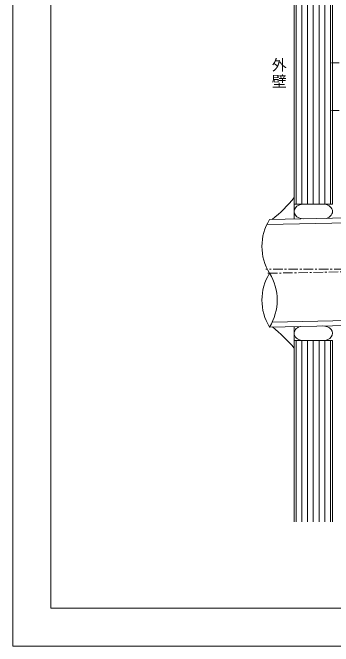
# Model space of a CAD drawing. Units: millimetres, scale not verified. Extents: x -840 to 840, y -594 to 594.
# Drawn here: x -840 to -503, y -594 to 73 of the extents above; entities that cross this region are included whole.
import ezdxf
from ezdxf.enums import TextEntityAlignment as Align

# ---------------------------------------------------------------- set-up
doc = ezdxf.new("R2010")
doc.units = ezdxf.units.MM
doc.header["$LTSCALE"] = 2
doc.linetypes.add('CHAIN1', pattern=[8, 5, -1, 1, -1])
for name, color, linetype, lineweight in [('0-0_輪郭線', 2, 'Continuous', 9), ('0-1_図面枠', 7, 'Continuous', 9), ('0-2_タイトル文字', 5, 'Continuous', 9), ('0-6_断熱材', 4, 'Continuous', 9), ('0-8_中心線', 2, 'CHAIN1', 9), ('0-B_躯体', 7, 'Continuous', 9), ('0-E_部材(ﾄﾞﾚﾝ)', 4, 'Continuous', 9), ('1-4_破断線', 7, 'Continuous', 9)]:
    doc.layers.add(name, color=color, linetype=linetype, lineweight=lineweight)
doc.styles.add('ＭＳ ゴシック', font='')
doc.styles.get('ＭＳ ゴシック').set_extended_font_data('MS Gothic')

msp = doc.modelspace()

# ---------------------------------------------------------------- linework, layer by layer
at = {"layer": '0-0_輪郭線'}
msp.add_lwpolyline([(800, 554), (-800, 554), (-800, -554), (800, -554)], close=True, dxfattribs=at)
at = {"layer": '0-1_図面枠'}
msp.add_lwpolyline([(840, -594), (840, 594), (-840, 594), (-840, -594)], close=True, dxfattribs=at)
at = {"layer": '0-6_断熱材', "color": 7}
for centre, start_param, end_param in [((-533.715, -136.54), 1.5707963, 4.712389), ((-513.515, -136.54), 5.0672395, 7.8539816), ((-533.715, -264.682), 1.9256468, 4.712389), ((-513.515, -264.682), 4.712389, 7.9070494)]:
    msp.add_ellipse(centre, major_axis=(10.1, 0), ratio=0.767327, start_param=start_param, end_param=end_param, dxfattribs=at)
at = {"layer": '0-8_中心線'}
for p, q in [((-400.415, 19.845), (-504.415, 19.845)), ((-400.415, -30.155), (-504.415, -30.155)), ((-363.815, -197.357), (-573.735, -197.357)), ((-571.378, -201.584), (-358.241, -197.244))]:
    msp.add_line(p, q, dxfattribs=at)
at = {"layer": '0-B_躯体'}
for p, q in [((-543.815, -144.496), (-543.815, 221.546)), ((-503.415, -128.797), (-503.415, 221.546)), ((-543.815, -128.79), (-503.415, -128.79)), ((-543.815, -462.954), (-543.815, -257.549)), ((-543.815, -272.432), (-503.415, -272.432)), ((-503.415, -462.954), (-503.415, -272.432))]:
    msp.add_line(p, q, dxfattribs=at)
at = {"layer": '0-B_躯体', "color": 4}
for p, q in [((-541.615, -128.797), (-541.615, 221.546)), ((-535.615, -128.797), (-535.615, 221.546)), ((-529.615, -128.797), (-529.615, 221.546)), ((-523.615, -128.797), (-523.615, 221.546)), ((-517.615, -128.797), (-517.615, 221.546)), ((-511.615, -128.797), (-511.615, 221.546)), ((-505.615, -128.797), (-505.615, 221.546)), ((-541.615, -462.954), (-541.615, -272.432)), ((-535.615, -462.954), (-535.615, -272.432)), ((-529.615, -462.954), (-529.615, -272.432)), ((-523.615, -462.954), (-523.615, -272.432)), ((-517.615, -462.954), (-517.615, -272.432)), ((-511.615, -462.954), (-511.615, -272.432)), ((-505.615, -462.954), (-505.615, -272.432))]:
    msp.add_line(p, q, dxfattribs=at)
at = {"layer": '0-B_躯体'}
for centre, start, end in [((-661.35, -28.541), 309.09066, 321.58842), ((-659.626, -375.744), 39.45918, 51.70748)]:
    msp.add_arc(centre, 150, start, end, dxfattribs=at)
at = {"layer": '0-E_部材(ﾄﾞﾚﾝ)'}
for p, q in [((-572.442, -150.08), (-384.976, -146.262)), ((-569.678, -145.023), (-403.703, -141.643)), ((-566.915, -253.019), (-379.574, -249.204)), ((-569.678, -258.076), (-401.402, -254.649))]:
    msp.add_line(p, q, dxfattribs=at)
at = {"layer": '1-4_破断線', "color": 4}
for centre, start, end in [((-523.958, -173.286), 148.27682, 211.72318), ((-523.958, -229.813), 148.27682, 211.72318), ((-615.399, -229.813), 328.27682, 31.72318)]:
    msp.add_arc(centre, 53.751, start, end, dxfattribs=at)

# ---------------------------------------------------------------- texts
at = {"layer": '0-2_タイトル文字', "color": 7, "style": 'ＭＳ ゴシック'}
for s, p in [('外', (-567.376, 8.318)), ('壁', (-567.376, -8.882))]:
    msp.add_text(s, height=11.54, dxfattribs=at).set_placement(p, align=Align.BOTTOM_LEFT)

doc.saveas('drawing.dxf')
